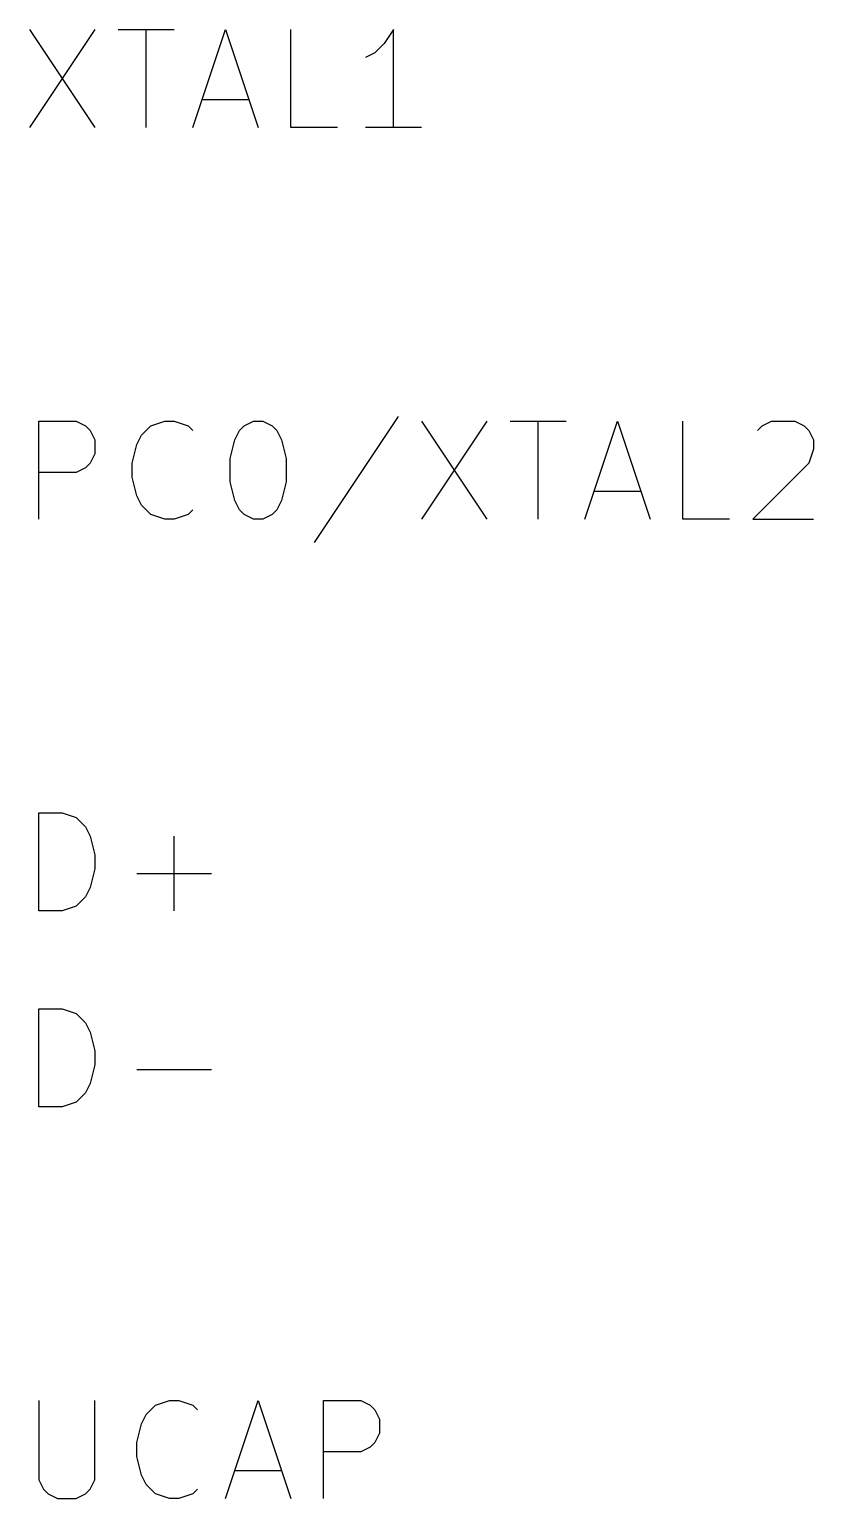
# Model space of a CAD drawing. Header units: millimetres. Extents: x 10 to 287, y -200 to -10.
# Drawn here: x 148.01 to 158.17, y -95.84 to -76.79 of the extents above; entities that cross this region are included whole.
import ezdxf

# ---------------------------------------------------------------- set-up
doc = ezdxf.new("R2010")
doc.units = ezdxf.units.MM
doc.layers.add('GREENSIXTYFIVE', color=129, linetype='CONTINUOUS')

msp = doc.modelspace()

# ---------------------------------------------------------------- linework, layer by layer
at = {"layer": 'GREENSIXTYFIVE', "linetype": 'CONTINUOUS'}
for p, q in [((148.0094, -76.7875), (148.856, -78.0575)), ((148.856, -76.7875), (148.0094, -78.0575)), ((148.0094, -76.7875), (148.856, -78.0575)), ((148.856, -76.7875), (148.0094, -78.0575)), ((149.1584, -76.7875), (149.8841, -76.7875)), ((149.1584, -76.7875), (149.8841, -76.7875)), ((149.5213, -78.0575), (149.5213, -76.7875)), ((149.5213, -78.0575), (149.5213, -76.7875)), ((150.126, -78.0575), (150.5493, -76.7875)), ((150.126, -78.0575), (150.5493, -76.7875)), ((150.5493, -76.7875), (150.9727, -78.0575)), ((150.5493, -76.7875), (150.9727, -78.0575)), ((151.396, -78.0575), (151.396, -76.7875)), ((151.396, -78.0575), (151.396, -76.7875)), ((152.7265, -76.7875), (152.6056, -76.969)), ((152.7265, -76.7875), (152.6056, -76.969)), ((152.7265, -78.0575), (152.7265, -76.7875)), ((152.7265, -78.0575), (152.7265, -76.7875)), ((152.4846, -77.0899), (152.3637, -77.1504)), ((152.4846, -77.0899), (152.3637, -77.1504)), ((152.6056, -76.969), (152.4846, -77.0899)), ((152.6056, -76.969), (152.4846, -77.0899)), ((150.247, -77.6947), (150.8517, -77.6947)), ((150.247, -77.6947), (150.8517, -77.6947)), ((152.0008, -78.0575), (151.396, -78.0575)), ((152.0008, -78.0575), (151.396, -78.0575)), ((153.0894, -78.0575), (152.3637, -78.0575)), ((153.0894, -78.0575), (152.3637, -78.0575)), ((148.1303, -83.1375), (148.1303, -81.8675)), ((148.1303, -81.8675), (148.6141, -81.8675)), ((148.1303, -83.1375), (148.1303, -81.8675)), ((148.1303, -81.8675), (148.6141, -81.8675)), ((148.6141, -81.8675), (148.7351, -81.928)), ((148.6141, -81.8675), (148.7351, -81.928)), ((149.5818, -81.928), (149.7632, -81.8675)), ((149.5818, -81.928), (149.7632, -81.8675)), ((149.7632, -81.8675), (149.8841, -81.8675)), ((149.7632, -81.8675), (149.8841, -81.8675)), ((149.8841, -81.8675), (150.0656, -81.928)), ((149.8841, -81.8675), (150.0656, -81.928)), ((150.7913, -81.928), (150.9122, -81.8675)), ((150.7913, -81.928), (150.9122, -81.8675)), ((150.9122, -81.8675), (151.0332, -81.8675)), ((150.9122, -81.8675), (151.0332, -81.8675)), ((151.0332, -81.8675), (151.1541, -81.928)), ((151.0332, -81.8675), (151.1541, -81.928)), ((152.787, -81.8071), (151.6984, -83.4399)), ((152.787, -81.8071), (151.6984, -83.4399)), ((153.0894, -81.8675), (153.936, -83.1375)), ((153.936, -81.8675), (153.0894, -83.1375)), ((153.0894, -81.8675), (153.936, -83.1375)), ((153.936, -81.8675), (153.0894, -83.1375)), ((154.2384, -81.8675), (154.9641, -81.8675)), ((154.2384, -81.8675), (154.9641, -81.8675)), ((154.6013, -83.1375), (154.6013, -81.8675)), ((154.6013, -83.1375), (154.6013, -81.8675)), ((155.206, -83.1375), (155.6293, -81.8675)), ((155.206, -83.1375), (155.6293, -81.8675)), ((155.6293, -81.8675), (156.0527, -83.1375)), ((155.6293, -81.8675), (156.0527, -83.1375)), ((156.476, -83.1375), (156.476, -81.8675)), ((156.476, -83.1375), (156.476, -81.8675)), ((157.5041, -81.928), (157.6251, -81.8675)), ((157.5041, -81.928), (157.6251, -81.8675)), ((157.6251, -81.8675), (157.9275, -81.8675)), ((157.6251, -81.8675), (157.9275, -81.8675)), ((157.9275, -81.8675), (158.0484, -81.928)), ((157.9275, -81.8675), (158.0484, -81.928)), ((148.7351, -81.928), (148.7956, -81.9885)), ((148.7351, -81.928), (148.7956, -81.9885)), ((148.7956, -81.9885), (148.856, -82.1094)), ((148.7956, -81.9885), (148.856, -82.1094)), ((149.4003, -82.1699), (149.4608, -82.049)), ((149.4003, -82.1699), (149.4608, -82.049)), ((149.4608, -82.049), (149.5818, -81.928)), ((149.4608, -82.049), (149.5818, -81.928)), ((150.0656, -81.928), (150.126, -81.9885)), ((150.0656, -81.928), (150.126, -81.9885)), ((150.6703, -82.1094), (150.7308, -81.9885)), ((150.6703, -82.1094), (150.7308, -81.9885)), ((150.7308, -81.9885), (150.7913, -81.928)), ((150.7308, -81.9885), (150.7913, -81.928)), ((151.1541, -81.928), (151.2146, -81.9885)), ((151.1541, -81.928), (151.2146, -81.9885)), ((151.2146, -81.9885), (151.2751, -82.1094)), ((151.2146, -81.9885), (151.2751, -82.1094)), ((157.4437, -81.9885), (157.5041, -81.928)), ((157.4437, -81.9885), (157.5041, -81.928)), ((158.0484, -81.928), (158.1089, -81.9885)), ((158.0484, -81.928), (158.1089, -81.9885)), ((158.1089, -81.9885), (158.1694, -82.1094)), ((158.1089, -81.9885), (158.1694, -82.1094)), ((148.856, -82.2909), (148.7956, -82.4118)), ((148.856, -82.2909), (148.7956, -82.4118)), ((148.856, -82.1094), (148.856, -82.2909)), ((148.856, -82.1094), (148.856, -82.2909)), ((149.3399, -82.4118), (149.4003, -82.1699)), ((149.3399, -82.4118), (149.4003, -82.1699)), ((150.6099, -82.3513), (150.6703, -82.1094)), ((150.6099, -82.3513), (150.6703, -82.1094)), ((151.2751, -82.1094), (151.3356, -82.3513)), ((151.2751, -82.1094), (151.3356, -82.3513)), ((158.1694, -82.2304), (158.1089, -82.4118)), ((158.1694, -82.2304), (158.1089, -82.4118)), ((158.1694, -82.1094), (158.1694, -82.2304)), ((158.1694, -82.1094), (158.1694, -82.2304)), ((148.7351, -82.4723), (148.6141, -82.5328)), ((148.7351, -82.4723), (148.6141, -82.5328)), ((148.7956, -82.4118), (148.7351, -82.4723)), ((148.7956, -82.4118), (148.7351, -82.4723)), ((149.3399, -82.5932), (149.3399, -82.4118)), ((149.3399, -82.5932), (149.3399, -82.4118)), ((150.6099, -82.6537), (150.6099, -82.3513)), ((150.6099, -82.6537), (150.6099, -82.3513)), ((151.3356, -82.3513), (151.3356, -82.6537)), ((151.3356, -82.3513), (151.3356, -82.6537)), ((158.1089, -82.4118), (157.3832, -83.1375)), ((158.1089, -82.4118), (157.3832, -83.1375)), ((148.6141, -82.5328), (148.1303, -82.5328)), ((148.6141, -82.5328), (148.1303, -82.5328)), ((149.4003, -82.8351), (149.3399, -82.5932)), ((149.4003, -82.8351), (149.3399, -82.5932)), ((150.6703, -82.8956), (150.6099, -82.6537)), ((150.6703, -82.8956), (150.6099, -82.6537)), ((151.3356, -82.6537), (151.2751, -82.8956)), ((151.3356, -82.6537), (151.2751, -82.8956)), ((149.4608, -82.9561), (149.4003, -82.8351)), ((149.4608, -82.9561), (149.4003, -82.8351)), ((155.327, -82.7747), (155.9317, -82.7747)), ((155.327, -82.7747), (155.9317, -82.7747)), ((149.5818, -83.0771), (149.4608, -82.9561)), ((149.5818, -83.0771), (149.4608, -82.9561)), ((150.126, -83.0166), (150.0656, -83.0771)), ((150.126, -83.0166), (150.0656, -83.0771)), ((150.7308, -83.0166), (150.6703, -82.8956)), ((150.7308, -83.0166), (150.6703, -82.8956)), ((150.7913, -83.0771), (150.7308, -83.0166)), ((150.7913, -83.0771), (150.7308, -83.0166)), ((151.2146, -83.0166), (151.1541, -83.0771)), ((151.2146, -83.0166), (151.1541, -83.0771)), ((151.2751, -82.8956), (151.2146, -83.0166)), ((151.2751, -82.8956), (151.2146, -83.0166)), ((149.7632, -83.1375), (149.5818, -83.0771)), ((149.7632, -83.1375), (149.5818, -83.0771)), ((149.8841, -83.1375), (149.7632, -83.1375)), ((149.8841, -83.1375), (149.7632, -83.1375)), ((150.0656, -83.0771), (149.8841, -83.1375)), ((150.0656, -83.0771), (149.8841, -83.1375)), ((150.9122, -83.1375), (150.7913, -83.0771)), ((150.9122, -83.1375), (150.7913, -83.0771)), ((151.0332, -83.1375), (150.9122, -83.1375)), ((151.0332, -83.1375), (150.9122, -83.1375)), ((151.1541, -83.0771), (151.0332, -83.1375)), ((151.1541, -83.0771), (151.0332, -83.1375)), ((157.0808, -83.1375), (156.476, -83.1375)), ((157.0808, -83.1375), (156.476, -83.1375)), ((157.3832, -83.1375), (158.1694, -83.1375)), ((157.3832, -83.1375), (158.1694, -83.1375)), ((148.1303, -88.2175), (148.1303, -86.9475)), ((148.1303, -86.9475), (148.4327, -86.9475)), ((148.1303, -88.2175), (148.1303, -86.9475)), ((148.1303, -86.9475), (148.4327, -86.9475)), ((148.4327, -86.9475), (148.6141, -87.008)), ((148.4327, -86.9475), (148.6141, -87.008)), ((148.6141, -87.008), (148.7351, -87.129)), ((148.6141, -87.008), (148.7351, -87.129)), ((148.7351, -87.129), (148.7956, -87.2499)), ((148.7351, -87.129), (148.7956, -87.2499)), ((148.7956, -87.2499), (148.856, -87.4918)), ((148.7956, -87.2499), (148.856, -87.4918)), ((149.8841, -88.2175), (149.8841, -87.2499)), ((149.8841, -88.2175), (149.8841, -87.2499)), ((148.856, -87.4918), (148.856, -87.6732)), ((148.856, -87.4918), (148.856, -87.6732)), ((148.856, -87.6732), (148.7956, -87.9151)), ((148.856, -87.6732), (148.7956, -87.9151)), ((149.4003, -87.7337), (150.368, -87.7337)), ((149.4003, -87.7337), (150.368, -87.7337)), ((148.7956, -87.9151), (148.7351, -88.0361)), ((148.7956, -87.9151), (148.7351, -88.0361)), ((148.6141, -88.1571), (148.4327, -88.2175)), ((148.6141, -88.1571), (148.4327, -88.2175)), ((148.7351, -88.0361), (148.6141, -88.1571)), ((148.7351, -88.0361), (148.6141, -88.1571)), ((148.4327, -88.2175), (148.1303, -88.2175)), ((148.4327, -88.2175), (148.1303, -88.2175)), ((148.1303, -90.7575), (148.1303, -89.4875)), ((148.1303, -89.4875), (148.4327, -89.4875)), ((148.1303, -90.7575), (148.1303, -89.4875)), ((148.1303, -89.4875), (148.4327, -89.4875)), ((148.4327, -89.4875), (148.6141, -89.548)), ((148.4327, -89.4875), (148.6141, -89.548)), ((148.6141, -89.548), (148.7351, -89.669)), ((148.6141, -89.548), (148.7351, -89.669)), ((148.7351, -89.669), (148.7956, -89.7899)), ((148.7351, -89.669), (148.7956, -89.7899)), ((148.7956, -89.7899), (148.856, -90.0318)), ((148.7956, -89.7899), (148.856, -90.0318)), ((148.856, -90.0318), (148.856, -90.2132)), ((148.856, -90.0318), (148.856, -90.2132)), ((148.856, -90.2132), (148.7956, -90.4551)), ((148.856, -90.2132), (148.7956, -90.4551)), ((149.4003, -90.2737), (150.368, -90.2737)), ((149.4003, -90.2737), (150.368, -90.2737)), ((148.7956, -90.4551), (148.7351, -90.5761)), ((148.7956, -90.4551), (148.7351, -90.5761)), ((148.7351, -90.5761), (148.6141, -90.6971)), ((148.7351, -90.5761), (148.6141, -90.6971)), ((148.4327, -90.7575), (148.1303, -90.7575)), ((148.4327, -90.7575), (148.1303, -90.7575)), ((148.6141, -90.6971), (148.4327, -90.7575)), ((148.6141, -90.6971), (148.4327, -90.7575)), ((148.1303, -94.5675), (148.1303, -95.5956)), ((148.1303, -94.5675), (148.1303, -95.5956)), ((148.856, -95.5956), (148.856, -94.5675)), ((148.856, -95.5956), (148.856, -94.5675)), ((149.5213, -94.749), (149.6423, -94.628)), ((149.5213, -94.749), (149.6423, -94.628)), ((149.6423, -94.628), (149.8237, -94.5675)), ((149.6423, -94.628), (149.8237, -94.5675)), ((149.8237, -94.5675), (149.9446, -94.5675)), ((149.8237, -94.5675), (149.9446, -94.5675)), ((149.9446, -94.5675), (150.1261, -94.628)), ((149.9446, -94.5675), (150.1261, -94.628)), ((150.1261, -94.628), (150.1865, -94.6885)), ((150.1261, -94.628), (150.1865, -94.6885)), ((150.5494, -95.8375), (150.9727, -94.5675)), ((150.5494, -95.8375), (150.9727, -94.5675)), ((150.9727, -94.5675), (151.3961, -95.8375)), ((150.9727, -94.5675), (151.3961, -95.8375)), ((151.8194, -95.8375), (151.8194, -94.5675)), ((151.8194, -94.5675), (152.3032, -94.5675)), ((151.8194, -95.8375), (151.8194, -94.5675)), ((151.8194, -94.5675), (152.3032, -94.5675)), ((152.3032, -94.5675), (152.4242, -94.628)), ((152.3032, -94.5675), (152.4242, -94.628)), ((152.4242, -94.628), (152.4847, -94.6885)), ((152.4242, -94.628), (152.4847, -94.6885)), ((149.4608, -94.8699), (149.5213, -94.749)), ((149.4608, -94.8699), (149.5213, -94.749)), ((152.4847, -94.6885), (152.5451, -94.8094)), ((152.4847, -94.6885), (152.5451, -94.8094)), ((152.5451, -94.8094), (152.5451, -94.9909)), ((152.5451, -94.8094), (152.5451, -94.9909)), ((149.4004, -95.1118), (149.4608, -94.8699)), ((149.4004, -95.1118), (149.4608, -94.8699)), ((152.5451, -94.9909), (152.4847, -95.1118)), ((152.5451, -94.9909), (152.4847, -95.1118)), ((149.4004, -95.2932), (149.4004, -95.1118)), ((149.4004, -95.2932), (149.4004, -95.1118)), ((152.3032, -95.2328), (151.8194, -95.2328)), ((152.3032, -95.2328), (151.8194, -95.2328)), ((152.4242, -95.1723), (152.3032, -95.2328)), ((152.4242, -95.1723), (152.3032, -95.2328)), ((152.4847, -95.1118), (152.4242, -95.1723)), ((152.4847, -95.1118), (152.4242, -95.1723)), ((149.4608, -95.5351), (149.4004, -95.2932)), ((149.4608, -95.5351), (149.4004, -95.2932)), ((148.1303, -95.5956), (148.1908, -95.7166)), ((148.1303, -95.5956), (148.1908, -95.7166)), ((148.7956, -95.7166), (148.856, -95.5956)), ((148.7956, -95.7166), (148.856, -95.5956)), ((149.5213, -95.6561), (149.4608, -95.5351)), ((149.5213, -95.6561), (149.4608, -95.5351)), ((150.6704, -95.4747), (151.2751, -95.4747)), ((150.6704, -95.4747), (151.2751, -95.4747)), ((148.1908, -95.7166), (148.2513, -95.7771)), ((148.1908, -95.7166), (148.2513, -95.7771)), ((148.2513, -95.7771), (148.3722, -95.8375)), ((148.2513, -95.7771), (148.3722, -95.8375)), ((148.6141, -95.8375), (148.7351, -95.7771)), ((148.6141, -95.8375), (148.7351, -95.7771)), ((148.7351, -95.7771), (148.7956, -95.7166)), ((148.7351, -95.7771), (148.7956, -95.7166)), ((149.6423, -95.7771), (149.5213, -95.6561)), ((149.6423, -95.7771), (149.5213, -95.6561)), ((149.8237, -95.8375), (149.6423, -95.7771)), ((149.8237, -95.8375), (149.6423, -95.7771)), ((150.1261, -95.7771), (149.9446, -95.8375)), ((150.1261, -95.7771), (149.9446, -95.8375)), ((150.1865, -95.7166), (150.1261, -95.7771)), ((150.1865, -95.7166), (150.1261, -95.7771)), ((148.3722, -95.8375), (148.6141, -95.8375)), ((148.3722, -95.8375), (148.6141, -95.8375)), ((149.9446, -95.8375), (149.8237, -95.8375)), ((149.9446, -95.8375), (149.8237, -95.8375))]:
    msp.add_line(p, q, dxfattribs=at)

doc.saveas('drawing.dxf')
